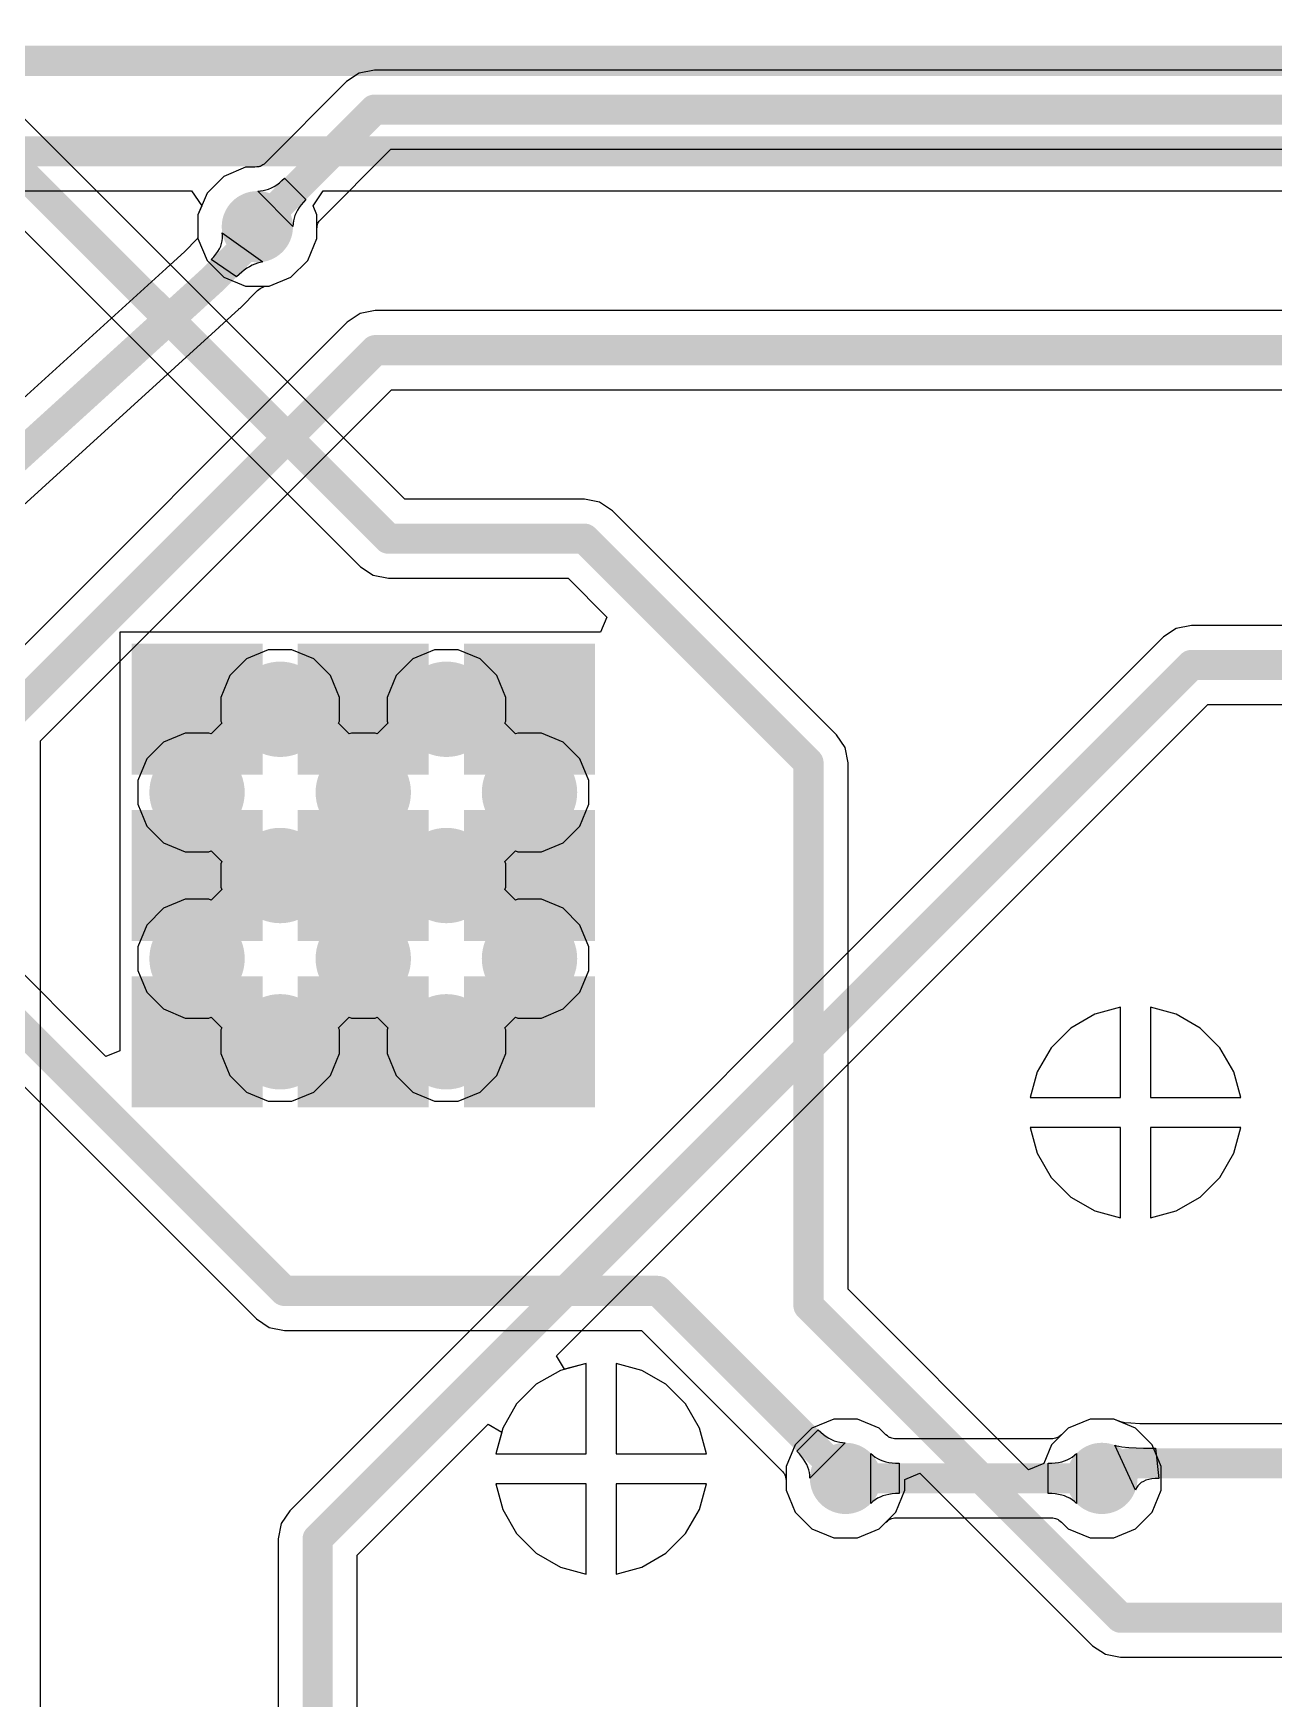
# Model space of a CAD drawing. Header units: inches. Extents: x 1.37 to 4.6, y 1.74 to 5.29.
# Drawn here: x 3.001 to 3.412, y 4.412 to 4.964 of the extents above; entities that cross this region are included whole.
import ezdxf

# ---------------------------------------------------------------- set-up
doc = ezdxf.new("R2010")
doc.units = ezdxf.units.IN
doc.header["$MEASUREMENT"] = 0
for name, color, linetype in [('BottomLayer', 5, 'Continuous'), ('BottomSolder', 6, 'Continuous'), ('TopLayer', 1, 'Continuous'), ('TopPaste', 8, 'Continuous'), ('TopSolder', 216, 'Continuous'), ('ViaHoleLayer', 16, 'Continuous')]:
    doc.layers.add(name, color=color, linetype=linetype)

# ---------------------------------------------------------------- blocks, each defined once
blk = doc.blocks.new('ESP32_WROOM_26')
at = {"layer": 'BottomLayer'}
h = blk.add_hatch(color=5, dxfattribs=at)
edge = h.paths.add_edge_path()
edge.add_arc((0.26772, 0.46024), 0.01181, 0, 360)
h = blk.add_hatch(color=5, dxfattribs=at)
edge = h.paths.add_edge_path()
edge.add_arc((0.32283, 0.46024), 0.01181, 0, 360)
h = blk.add_hatch(color=5, dxfattribs=at)
edge = h.paths.add_edge_path()
edge.add_arc((0.24016, 0.43268), 0.01181, 0, 360)
h = blk.add_hatch(color=5, dxfattribs=at)
edge = h.paths.add_edge_path()
edge.add_arc((0.29528, 0.43268), 0.01181, 0, 360)
h = blk.add_hatch(color=5, dxfattribs=at)
edge = h.paths.add_edge_path()
edge.add_arc((0.35039, 0.43268), 0.01181, 0, 360)
h = blk.add_hatch(color=5, dxfattribs=at)
edge = h.paths.add_edge_path()
edge.add_arc((0.26772, 0.40512), 0.01181, 0, 360)
h = blk.add_hatch(color=5, dxfattribs=at)
edge = h.paths.add_edge_path()
edge.add_arc((0.32283, 0.40512), 0.01181, 0, 360)
h = blk.add_hatch(color=5, dxfattribs=at)
edge = h.paths.add_edge_path()
edge.add_arc((0.24016, 0.37756), 0.01181, 0, 360)
h = blk.add_hatch(color=5, dxfattribs=at)
edge = h.paths.add_edge_path()
edge.add_arc((0.29528, 0.37756), 0.01181, 0, 360)
h = blk.add_hatch(color=5, dxfattribs=at)
edge = h.paths.add_edge_path()
edge.add_arc((0.35039, 0.37756), 0.01181, 0, 360)
h = blk.add_hatch(color=5, dxfattribs=at)
edge = h.paths.add_edge_path()
edge.add_arc((0.26772, 0.35), 0.01181, 0, 360)
h = blk.add_hatch(color=5, dxfattribs=at)
edge = h.paths.add_edge_path()
edge.add_arc((0.32283, 0.35), 0.01181, 0, 360)
at = {"layer": 'BottomSolder'}
h = blk.add_hatch(color=6, dxfattribs=at)
edge = h.paths.add_edge_path()
edge.add_arc((0.26772, 0.46024), 0.01581, 0, 360)
h = blk.add_hatch(color=6, dxfattribs=at)
edge = h.paths.add_edge_path()
edge.add_arc((0.32283, 0.46024), 0.01581, 0, 360)
h = blk.add_hatch(color=6, dxfattribs=at)
edge = h.paths.add_edge_path()
edge.add_arc((0.24016, 0.43268), 0.01581, 0, 360)
h = blk.add_hatch(color=6, dxfattribs=at)
edge = h.paths.add_edge_path()
edge.add_arc((0.29528, 0.43268), 0.01581, 0, 360)
h = blk.add_hatch(color=6, dxfattribs=at)
edge = h.paths.add_edge_path()
edge.add_arc((0.35039, 0.43268), 0.01581, 0, 360)
h = blk.add_hatch(color=6, dxfattribs=at)
edge = h.paths.add_edge_path()
edge.add_arc((0.26772, 0.40512), 0.01581, 0, 360)
h = blk.add_hatch(color=6, dxfattribs=at)
edge = h.paths.add_edge_path()
edge.add_arc((0.32283, 0.40512), 0.01581, 0, 360)
h = blk.add_hatch(color=6, dxfattribs=at)
edge = h.paths.add_edge_path()
edge.add_arc((0.24016, 0.37756), 0.01581, 0, 360)
h = blk.add_hatch(color=6, dxfattribs=at)
edge = h.paths.add_edge_path()
edge.add_arc((0.29528, 0.37756), 0.01581, 0, 360)
h = blk.add_hatch(color=6, dxfattribs=at)
edge = h.paths.add_edge_path()
edge.add_arc((0.35039, 0.37756), 0.01581, 0, 360)
h = blk.add_hatch(color=6, dxfattribs=at)
edge = h.paths.add_edge_path()
edge.add_arc((0.26772, 0.35), 0.01581, 0, 360)
h = blk.add_hatch(color=6, dxfattribs=at)
edge = h.paths.add_edge_path()
edge.add_arc((0.32283, 0.35), 0.01581, 0, 360)
at = {"layer": 'TopLayer'}
for points in [[(0.22244, 0.47795), (0.25787, 0.47795), (0.25787, 0.44252), (0.22244, 0.44252)], [(0.27756, 0.47795), (0.31299, 0.47795), (0.31299, 0.44252), (0.27756, 0.44252)], [(0.33268, 0.47795), (0.36811, 0.47795), (0.36811, 0.44252), (0.33268, 0.44252)], [(0.22244, 0.42283), (0.25787, 0.42283), (0.25787, 0.3874), (0.22244, 0.3874)], [(0.27756, 0.42283), (0.31299, 0.42283), (0.31299, 0.3874), (0.27756, 0.3874)], [(0.33268, 0.42283), (0.36811, 0.42283), (0.36811, 0.3874), (0.33268, 0.3874)], [(0.22244, 0.36772), (0.25787, 0.36772), (0.25787, 0.33228), (0.22244, 0.33228)], [(0.27756, 0.36772), (0.31299, 0.36772), (0.31299, 0.33228), (0.27756, 0.33228)], [(0.33268, 0.36772), (0.36811, 0.36772), (0.36811, 0.33228), (0.33268, 0.33228)]]:
    blk.add_hatch(color=1, dxfattribs=at).paths.add_polyline_path(points)
h = blk.add_hatch(color=1, dxfattribs=at)
edge = h.paths.add_edge_path()
edge.add_arc((0.26772, 0.46024), 0.01181, 0, 360)
h = blk.add_hatch(color=1, dxfattribs=at)
edge = h.paths.add_edge_path()
edge.add_arc((0.32283, 0.46024), 0.01181, 0, 360)
h = blk.add_hatch(color=1, dxfattribs=at)
edge = h.paths.add_edge_path()
edge.add_arc((0.24016, 0.43268), 0.01181, 0, 360)
h = blk.add_hatch(color=1, dxfattribs=at)
edge = h.paths.add_edge_path()
edge.add_arc((0.29528, 0.43268), 0.01181, 0, 360)
h = blk.add_hatch(color=1, dxfattribs=at)
edge = h.paths.add_edge_path()
edge.add_arc((0.35039, 0.43268), 0.01181, 0, 360)
h = blk.add_hatch(color=1, dxfattribs=at)
edge = h.paths.add_edge_path()
edge.add_arc((0.26772, 0.40512), 0.01181, 0, 360)
h = blk.add_hatch(color=1, dxfattribs=at)
edge = h.paths.add_edge_path()
edge.add_arc((0.32283, 0.40512), 0.01181, 0, 360)
h = blk.add_hatch(color=1, dxfattribs=at)
edge = h.paths.add_edge_path()
edge.add_arc((0.24016, 0.37756), 0.01181, 0, 360)
h = blk.add_hatch(color=1, dxfattribs=at)
edge = h.paths.add_edge_path()
edge.add_arc((0.29528, 0.37756), 0.01181, 0, 360)
h = blk.add_hatch(color=1, dxfattribs=at)
edge = h.paths.add_edge_path()
edge.add_arc((0.35039, 0.37756), 0.01181, 0, 360)
h = blk.add_hatch(color=1, dxfattribs=at)
edge = h.paths.add_edge_path()
edge.add_arc((0.26772, 0.35), 0.01181, 0, 360)
h = blk.add_hatch(color=1, dxfattribs=at)
edge = h.paths.add_edge_path()
edge.add_arc((0.32283, 0.35), 0.01181, 0, 360)
at = {"layer": 'TopPaste'}
for points in [[(0.22244, 0.47795), (0.25787, 0.47795), (0.25787, 0.44252), (0.22244, 0.44252)], [(0.27756, 0.47795), (0.31299, 0.47795), (0.31299, 0.44252), (0.27756, 0.44252)], [(0.33268, 0.47795), (0.36811, 0.47795), (0.36811, 0.44252), (0.33268, 0.44252)], [(0.22244, 0.42283), (0.25787, 0.42283), (0.25787, 0.3874), (0.22244, 0.3874)], [(0.27756, 0.42283), (0.31299, 0.42283), (0.31299, 0.3874), (0.27756, 0.3874)], [(0.33268, 0.42283), (0.36811, 0.42283), (0.36811, 0.3874), (0.33268, 0.3874)], [(0.22244, 0.36772), (0.25787, 0.36772), (0.25787, 0.33228), (0.22244, 0.33228)], [(0.27756, 0.36772), (0.31299, 0.36772), (0.31299, 0.33228), (0.27756, 0.33228)], [(0.33268, 0.36772), (0.36811, 0.36772), (0.36811, 0.33228), (0.33268, 0.33228)]]:
    blk.add_hatch(color=8, dxfattribs=at).paths.add_polyline_path(points)
at = {"layer": 'TopSolder'}
for points in [[(0.21844, 0.48195), (0.26187, 0.48195), (0.26187, 0.43852), (0.21844, 0.43852)], [(0.27356, 0.48195), (0.31699, 0.48195), (0.31699, 0.43852), (0.27356, 0.43852)], [(0.32868, 0.48195), (0.37211, 0.48195), (0.37211, 0.43852), (0.32868, 0.43852)], [(0.21844, 0.42683), (0.26187, 0.42683), (0.26187, 0.3834), (0.21844, 0.3834)], [(0.27356, 0.42683), (0.31699, 0.42683), (0.31699, 0.3834), (0.27356, 0.3834)], [(0.32868, 0.42683), (0.37211, 0.42683), (0.37211, 0.3834), (0.32868, 0.3834)], [(0.21844, 0.37172), (0.26187, 0.37172), (0.26187, 0.32828), (0.21844, 0.32828)], [(0.27356, 0.37172), (0.31699, 0.37172), (0.31699, 0.32828), (0.27356, 0.32828)], [(0.32868, 0.37172), (0.37211, 0.37172), (0.37211, 0.32828), (0.32868, 0.32828)]]:
    blk.add_hatch(color=216, dxfattribs=at).paths.add_polyline_path(points)
h = blk.add_hatch(color=216, dxfattribs=at)
edge = h.paths.add_edge_path()
edge.add_arc((0.26772, 0.46024), 0.01581, 0, 360)
h = blk.add_hatch(color=216, dxfattribs=at)
edge = h.paths.add_edge_path()
edge.add_arc((0.32283, 0.46024), 0.01581, 0, 360)
h = blk.add_hatch(color=216, dxfattribs=at)
edge = h.paths.add_edge_path()
edge.add_arc((0.24016, 0.43268), 0.01581, 0, 360)
h = blk.add_hatch(color=216, dxfattribs=at)
edge = h.paths.add_edge_path()
edge.add_arc((0.29528, 0.43268), 0.01581, 0, 360)
h = blk.add_hatch(color=216, dxfattribs=at)
edge = h.paths.add_edge_path()
edge.add_arc((0.35039, 0.43268), 0.01581, 0, 360)
h = blk.add_hatch(color=216, dxfattribs=at)
edge = h.paths.add_edge_path()
edge.add_arc((0.26772, 0.40512), 0.01581, 0, 360)
h = blk.add_hatch(color=216, dxfattribs=at)
edge = h.paths.add_edge_path()
edge.add_arc((0.32283, 0.40512), 0.01581, 0, 360)
h = blk.add_hatch(color=216, dxfattribs=at)
edge = h.paths.add_edge_path()
edge.add_arc((0.24016, 0.37756), 0.01581, 0, 360)
h = blk.add_hatch(color=216, dxfattribs=at)
edge = h.paths.add_edge_path()
edge.add_arc((0.29528, 0.37756), 0.01581, 0, 360)
h = blk.add_hatch(color=216, dxfattribs=at)
edge = h.paths.add_edge_path()
edge.add_arc((0.35039, 0.37756), 0.01581, 0, 360)
h = blk.add_hatch(color=216, dxfattribs=at)
edge = h.paths.add_edge_path()
edge.add_arc((0.26772, 0.35), 0.01581, 0, 360)
h = blk.add_hatch(color=216, dxfattribs=at)
edge = h.paths.add_edge_path()
edge.add_arc((0.32283, 0.35), 0.01581, 0, 360)
at = {"layer": 'ViaHoleLayer'}
h = blk.add_hatch(color=16, dxfattribs=at)
edge = h.paths.add_edge_path()
edge.add_arc((0.26772, 0.46024), 0.00591, 0, 360)
h = blk.add_hatch(color=16, dxfattribs=at)
edge = h.paths.add_edge_path()
edge.add_arc((0.32283, 0.46024), 0.00591, 0, 360)
h = blk.add_hatch(color=16, dxfattribs=at)
edge = h.paths.add_edge_path()
edge.add_arc((0.24016, 0.43268), 0.00591, 0, 360)
h = blk.add_hatch(color=16, dxfattribs=at)
edge = h.paths.add_edge_path()
edge.add_arc((0.29528, 0.43268), 0.00591, 0, 360)
h = blk.add_hatch(color=16, dxfattribs=at)
edge = h.paths.add_edge_path()
edge.add_arc((0.35039, 0.43268), 0.00591, 0, 360)
h = blk.add_hatch(color=16, dxfattribs=at)
edge = h.paths.add_edge_path()
edge.add_arc((0.26772, 0.40512), 0.00591, 0, 360)
h = blk.add_hatch(color=16, dxfattribs=at)
edge = h.paths.add_edge_path()
edge.add_arc((0.32283, 0.40512), 0.00591, 0, 360)
h = blk.add_hatch(color=16, dxfattribs=at)
edge = h.paths.add_edge_path()
edge.add_arc((0.24016, 0.37756), 0.00591, 0, 360)
h = blk.add_hatch(color=16, dxfattribs=at)
edge = h.paths.add_edge_path()
edge.add_arc((0.29528, 0.37756), 0.00591, 0, 360)
h = blk.add_hatch(color=16, dxfattribs=at)
edge = h.paths.add_edge_path()
edge.add_arc((0.35039, 0.37756), 0.00591, 0, 360)
h = blk.add_hatch(color=16, dxfattribs=at)
edge = h.paths.add_edge_path()
edge.add_arc((0.26772, 0.35), 0.00591, 0, 360)
h = blk.add_hatch(color=16, dxfattribs=at)
edge = h.paths.add_edge_path()
edge.add_arc((0.32283, 0.35), 0.00591, 0, 360)

msp = doc.modelspace()

# ---------------------------------------------------------------- hatches: boundary and pattern name
at = {"layer": 'BottomLayer'}
h = msp.add_hatch(color=5, dxfattribs=at)
edge = h.paths.add_edge_path()
edge.add_arc((3.075, 4.9), 0.01181, 0, 360)
h = msp.add_hatch(color=5, dxfattribs=at)
edge = h.paths.add_edge_path()
edge.add_arc((3.27, 4.485), 0.01181, 0, 360)
h = msp.add_hatch(color=5, dxfattribs=at)
edge = h.paths.add_edge_path()
edge.add_arc((3.355, 4.485), 0.01181, 0, 360)
at = {"layer": 'TopLayer'}
h = msp.add_hatch(color=1, dxfattribs=at)
edge = h.paths.add_edge_path()
edge.add_arc((3.075, 4.9), 0.01181, 0, 360)
h = msp.add_hatch(color=1, dxfattribs=at)
edge = h.paths.add_edge_path()
edge.add_arc((3.27, 4.485), 0.01181, 0, 360)
h = msp.add_hatch(color=1, dxfattribs=at)
edge = h.paths.add_edge_path()
edge.add_arc((3.355, 4.485), 0.01181, 0, 360)
at = {"layer": 'ViaHoleLayer'}
h = msp.add_hatch(color=16, dxfattribs=at)
edge = h.paths.add_edge_path()
edge.add_arc((3.075, 4.9), 0.00591, 0, 360)
h = msp.add_hatch(color=16, dxfattribs=at)
edge = h.paths.add_edge_path()
edge.add_arc((3.27, 4.485), 0.00591, 0, 360)
h = msp.add_hatch(color=16, dxfattribs=at)
edge = h.paths.add_edge_path()
edge.add_arc((3.355, 4.485), 0.00591, 0, 360)

# ---------------------------------------------------------------- linework, layer by layer
at = {"layer": 'BottomLayer'}
for p, q in [((2.94544, 4.91187), (3.0532, 4.91187)), ((3.0532, 4.91187), (3.05654, 4.90687)), ((3.09346, 4.90687), (3.0968, 4.91187)), ((3.0968, 4.91187), (3.56154, 4.91187)), ((3.05654, 4.90687), (3.05531, 4.90392)), ((3.05531, 4.90392), (3.05531, 4.89641)), ((3.09469, 4.90392), (3.09346, 4.90687)), ((3.09469, 4.89608), (3.09469, 4.90392)), ((3.06346, 4.8971), (3.06336, 4.898)), ((3.06336, 4.898), (3.07677, 4.88832)), ((3.05495, 4.89584), (3.05093, 4.89182)), ((3.05515, 4.89612), (3.05495, 4.89584)), ((3.05531, 4.8964), (3.05515, 4.89612)), ((3.05531, 4.89641), (3.05531, 4.8964)), ((3.06191, 4.89178), (3.06242, 4.89266)), ((3.06242, 4.89266), (3.06284, 4.89355)), ((3.06284, 4.89355), (3.06315, 4.89443)), ((3.06315, 4.89443), (3.06336, 4.89532)), ((3.06336, 4.89532), (3.06346, 4.89621)), ((3.06346, 4.89621), (3.06346, 4.8971)), ((3.09169, 4.88885), (3.09469, 4.89608)), ((3.05093, 4.89182), (3.04473, 4.88617)), ((3.05973, 4.88913), (3.06056, 4.89001)), ((3.06807, 4.88333), (3.05973, 4.88913)), ((3.06056, 4.89001), (3.06128, 4.8909)), ((3.06128, 4.8909), (3.06191, 4.89178)), ((3.07241, 4.88674), (3.07154, 4.88621)), ((3.07328, 4.88721), (3.07241, 4.88674)), ((3.07415, 4.8876), (3.07328, 4.88721)), ((3.07502, 4.88791), (3.07415, 4.8876)), ((3.0759, 4.88815), (3.07502, 4.88791)), ((3.07677, 4.88832), (3.0759, 4.88815)), ((3.08615, 4.88331), (3.09169, 4.88885)), ((3.04473, 4.88617), (2.91831, 4.77121)), ((3.06981, 4.88492), (3.06807, 4.88333)), ((3.07067, 4.8856), (3.06981, 4.88492)), ((3.07154, 4.88621), (3.07067, 4.8856)), ((3.07892, 4.88032), (3.08615, 4.88331)), ((3.06927, 4.87304), (3.0751, 4.87887)), ((3.0751, 4.87887), (3.07546, 4.87915)), ((3.07546, 4.87915), (3.07596, 4.8795)), ((3.07596, 4.8795), (3.0764, 4.87977)), ((3.0764, 4.87977), (3.07681, 4.87999)), ((3.07681, 4.87999), (3.07716, 4.88015)), ((3.07716, 4.88015), (3.07747, 4.88026)), ((3.07747, 4.88026), (3.07768, 4.88032)), ((3.07768, 4.88032), (3.07892, 4.88032)), ((3.0624, 4.86676), (3.06884, 4.87262)), ((3.06884, 4.87262), (3.06902, 4.87287)), ((3.06902, 4.87287), (3.06927, 4.87304)), ((3.10905, 4.8712), (3.10479, 4.86836)), ((3.11407, 4.8722), (3.10905, 4.8712)), ((3.65028, 4.8722), (3.11407, 4.8722)), ((2.92913, 4.74556), (3.06239, 4.86674)), ((3.10479, 4.86836), (2.98072, 4.74428)), ((3.06239, 4.86675), (3.0624, 4.86676)), ((3.06239, 4.86674), (3.06239, 4.86675)), ((3.00313, 4.72956), (3.11951, 4.84595)), ((3.11951, 4.84595), (3.61812, 4.84595)), ((3.37966, 4.76681), (3.3754, 4.76397)), ((3.38469, 4.76781), (3.37966, 4.76681)), ((3.68082, 4.76781), (3.38469, 4.76781)), ((3.07864, 4.75969), (3.07141, 4.75669)), ((3.08647, 4.75969), (3.07864, 4.75969)), ((3.3754, 4.76397), (3.08572, 4.47428)), ((3.09371, 4.75669), (3.08647, 4.75969)), ((3.13376, 4.75969), (3.12653, 4.75669)), ((3.14159, 4.75969), (3.13376, 4.75969)), ((3.14883, 4.75669), (3.14159, 4.75969)), ((3.07141, 4.75669), (3.06587, 4.75115)), ((3.09925, 4.75115), (3.09371, 4.75669)), ((3.12653, 4.75669), (3.12099, 4.75115)), ((3.15437, 4.75115), (3.14883, 4.75669)), ((3.06587, 4.75115), (3.06287, 4.74392)), ((3.10224, 4.74392), (3.09925, 4.75115)), ((3.12099, 4.75115), (3.11799, 4.74392)), ((3.15736, 4.74392), (3.15437, 4.75115)), ((3.06287, 4.74392), (3.06287, 4.73608)), ((3.10224, 4.73608), (3.10224, 4.74392)), ((3.11799, 4.74392), (3.11799, 4.73608)), ((3.15736, 4.73608), (3.15736, 4.74392)), ((3.1742, 4.52564), (3.39012, 4.74156)), ((3.39012, 4.74156), (3.95313, 4.74156)), ((3.05108, 4.73213), (3.04385, 4.72913)), ((3.05892, 4.73213), (3.05108, 4.73213)), ((3.05964, 4.73183), (3.05892, 4.73213)), ((3.06317, 4.73536), (3.05964, 4.73183)), ((3.06287, 4.73608), (3.06317, 4.73536)), ((3.10195, 4.73536), (3.10224, 4.73608)), ((3.10548, 4.73183), (3.10195, 4.73536)), ((3.1062, 4.73213), (3.10548, 4.73183)), ((3.11403, 4.73213), (3.1062, 4.73213)), ((3.11476, 4.73183), (3.11403, 4.73213)), ((3.11829, 4.73536), (3.11476, 4.73183)), ((3.11799, 4.73608), (3.11829, 4.73536)), ((3.15706, 4.73536), (3.15736, 4.73608)), ((3.1606, 4.73183), (3.15706, 4.73536)), ((3.16132, 4.73213), (3.1606, 4.73183)), ((3.16915, 4.73213), (3.16132, 4.73213)), ((3.17639, 4.72913), (3.16915, 4.73213)), ((3.00313, 4.27751), (3.00313, 4.72956)), ((3.04385, 4.72913), (3.03831, 4.72359)), ((3.18192, 4.72359), (3.17639, 4.72913)), ((3.03831, 4.72359), (3.03532, 4.71636)), ((3.18492, 4.71636), (3.18192, 4.72359)), ((3.03532, 4.71636), (3.03532, 4.70853)), ((3.18492, 4.70853), (3.18492, 4.71636)), ((3.03532, 4.70853), (3.03831, 4.70129)), ((3.18192, 4.70129), (3.18492, 4.70853)), ((3.03831, 4.70129), (3.04385, 4.69575)), ((3.17639, 4.69575), (3.18192, 4.70129)), ((3.04385, 4.69575), (3.05108, 4.69276)), ((3.16915, 4.69276), (3.17639, 4.69575)), ((3.05108, 4.69276), (3.05892, 4.69276)), ((3.05892, 4.69276), (3.05964, 4.69305)), ((3.05964, 4.69305), (3.06317, 4.68952)), ((3.06317, 4.68952), (3.06287, 4.6888)), ((3.06287, 4.6888), (3.06287, 4.68097)), ((3.15706, 4.68952), (3.1606, 4.69305)), ((3.15736, 4.6888), (3.15706, 4.68952)), ((3.15736, 4.68097), (3.15736, 4.6888)), ((3.1606, 4.69305), (3.16132, 4.69276)), ((3.16132, 4.69276), (3.16915, 4.69276)), ((3.05108, 4.67701), (3.04385, 4.67401)), ((3.05892, 4.67701), (3.05108, 4.67701)), ((3.05964, 4.67671), (3.05892, 4.67701)), ((3.06317, 4.68024), (3.05964, 4.67671)), ((3.06287, 4.68097), (3.06317, 4.68024)), ((3.15706, 4.68024), (3.15736, 4.68097)), ((3.1606, 4.67671), (3.15706, 4.68024)), ((3.16132, 4.67701), (3.1606, 4.67671)), ((3.16915, 4.67701), (3.16132, 4.67701)), ((3.17639, 4.67401), (3.16915, 4.67701)), ((3.04385, 4.67401), (3.03831, 4.66847)), ((3.18192, 4.66847), (3.17639, 4.67401)), ((3.03831, 4.66847), (3.03532, 4.66124)), ((3.18492, 4.66124), (3.18192, 4.66847)), ((3.03532, 4.66124), (3.03532, 4.65341)), ((3.18492, 4.65341), (3.18492, 4.66124)), ((3.03532, 4.65341), (3.03831, 4.64617)), ((3.18192, 4.64617), (3.18492, 4.65341)), ((3.03831, 4.64617), (3.04385, 4.64063)), ((3.17639, 4.64063), (3.18192, 4.64617)), ((3.04385, 4.64063), (3.05108, 4.63764)), ((3.16915, 4.63764), (3.17639, 4.64063)), ((3.35263, 4.63891), (3.34465, 4.6343)), ((3.36114, 4.64119), (3.35263, 4.63891)), ((3.36114, 4.6113), (3.36114, 4.64119)), ((3.37965, 4.63891), (3.37114, 4.64119)), ((3.37114, 4.64119), (3.37114, 4.6113)), ((3.38763, 4.6343), (3.37965, 4.63891)), ((3.05108, 4.63764), (3.05892, 4.63764)), ((3.05892, 4.63764), (3.05964, 4.63794)), ((3.05964, 4.63794), (3.06317, 4.6344)), ((3.06317, 4.6344), (3.06287, 4.63368)), ((3.06287, 4.63368), (3.06287, 4.62585)), ((3.10195, 4.6344), (3.10548, 4.63794)), ((3.10224, 4.63368), (3.10195, 4.6344)), ((3.10224, 4.62585), (3.10224, 4.63368)), ((3.10548, 4.63794), (3.1062, 4.63764)), ((3.1062, 4.63764), (3.11403, 4.63764)), ((3.11403, 4.63764), (3.11476, 4.63794)), ((3.11476, 4.63794), (3.11829, 4.6344)), ((3.11829, 4.6344), (3.11799, 4.63368)), ((3.11799, 4.63368), (3.11799, 4.62585)), ((3.15706, 4.6344), (3.1606, 4.63794)), ((3.15736, 4.63368), (3.15706, 4.6344)), ((3.15736, 4.62585), (3.15736, 4.63368)), ((3.1606, 4.63794), (3.16132, 4.63764)), ((3.16132, 4.63764), (3.16915, 4.63764)), ((3.34465, 4.6343), (3.33813, 4.62779)), ((3.39415, 4.62779), (3.38763, 4.6343)), ((3.33813, 4.62779), (3.33353, 4.61981)), ((3.39876, 4.61981), (3.39415, 4.62779)), ((3.06287, 4.62585), (3.06587, 4.61861)), ((3.09925, 4.61861), (3.10224, 4.62585)), ((3.11799, 4.62585), (3.12099, 4.61861)), ((3.15437, 4.61861), (3.15736, 4.62585)), ((3.06587, 4.61861), (3.07141, 4.61308)), ((3.09371, 4.61308), (3.09925, 4.61861)), ((3.12099, 4.61861), (3.12653, 4.61308)), ((3.14883, 4.61308), (3.15437, 4.61861)), ((3.33353, 4.61981), (3.33125, 4.6113)), ((3.40104, 4.6113), (3.39876, 4.61981)), ((3.07141, 4.61308), (3.07864, 4.61008)), ((3.08647, 4.61008), (3.09371, 4.61308)), ((3.12653, 4.61308), (3.13376, 4.61008)), ((3.14159, 4.61008), (3.14883, 4.61308)), ((3.33125, 4.6113), (3.36114, 4.6113)), ((3.37114, 4.6113), (3.40104, 4.6113)), ((3.07864, 4.61008), (3.08647, 4.61008)), ((3.13376, 4.61008), (3.14159, 4.61008)), ((3.36114, 4.6013), (3.33125, 4.6013)), ((3.33125, 4.6013), (3.33353, 4.59279)), ((3.36114, 4.5714), (3.36114, 4.6013)), ((3.40104, 4.6013), (3.37114, 4.6013)), ((3.37114, 4.6013), (3.37114, 4.5714)), ((3.39876, 4.59279), (3.40104, 4.6013)), ((3.33353, 4.59279), (3.33813, 4.58481)), ((3.39415, 4.58481), (3.39876, 4.59279)), ((3.33813, 4.58481), (3.34465, 4.57829)), ((3.38763, 4.57829), (3.39415, 4.58481)), ((3.34465, 4.57829), (3.35263, 4.57368)), ((3.37965, 4.57368), (3.38763, 4.57829)), ((3.35263, 4.57368), (3.36114, 4.5714)), ((3.37114, 4.5714), (3.37965, 4.57368)), ((3.17679, 4.52116), (3.1742, 4.52564)), ((3.18398, 4.52308), (3.17679, 4.52116)), ((3.18398, 4.49319), (3.18398, 4.52308)), ((3.20248, 4.5208), (3.19398, 4.52308)), ((3.19398, 4.52308), (3.19398, 4.49319)), ((3.21047, 4.51619), (3.20248, 4.5208)), ((3.21698, 4.50968), (3.21047, 4.51619)), ((3.22159, 4.5017), (3.21698, 4.50968)), ((3.10813, 4.45956), (3.15152, 4.50296)), ((3.15152, 4.50296), (3.15601, 4.50037)), ((3.15601, 4.50037), (3.15408, 4.49319)), ((3.22387, 4.49319), (3.22159, 4.5017)), ((3.25885, 4.50169), (3.25331, 4.49615)), ((3.26608, 4.50469), (3.25885, 4.50169)), ((3.27392, 4.50469), (3.26608, 4.50469)), ((3.28115, 4.50169), (3.27392, 4.50469)), ((3.28335, 4.49949), (3.28115, 4.50169)), ((3.34385, 4.50169), (3.34165, 4.49949)), ((3.35108, 4.50469), (3.34385, 4.50169)), ((3.35892, 4.50469), (3.35108, 4.50469)), ((3.36615, 4.50169), (3.35892, 4.50469)), ((3.37169, 4.49615), (3.36615, 4.50169)), ((3.25331, 4.49615), (3.25032, 4.48892)), ((3.28389, 4.49916), (3.28335, 4.49949)), ((3.28428, 4.4988), (3.28389, 4.49916)), ((3.2844, 4.49871), (3.28428, 4.4988)), ((3.28455, 4.49861), (3.2844, 4.49871)), ((3.28476, 4.49851), (3.28455, 4.49861)), ((3.28503, 4.4984), (3.28476, 4.49851)), ((3.28539, 4.49829), (3.28503, 4.4984)), ((3.28584, 4.49819), (3.28539, 4.49829)), ((3.28627, 4.49813), (3.28584, 4.49819)), ((3.33873, 4.49813), (3.28627, 4.49813)), ((3.33916, 4.49819), (3.33873, 4.49813)), ((3.33961, 4.49829), (3.33916, 4.49819)), ((3.33997, 4.4984), (3.33961, 4.49829)), ((3.34024, 4.49851), (3.33997, 4.4984)), ((3.34045, 4.49861), (3.34024, 4.49851)), ((3.3406, 4.49871), (3.34045, 4.49861)), ((3.34072, 4.4988), (3.3406, 4.49871)), ((3.34111, 4.49916), (3.34072, 4.4988)), ((3.34165, 4.49949), (3.34111, 4.49916)), ((3.37468, 4.48892), (3.37169, 4.49615)), ((3.15408, 4.49319), (3.18398, 4.49319)), ((3.19398, 4.49319), (3.22387, 4.49319)), ((3.27843, 4.47673), (3.27843, 4.49327)), ((3.27843, 4.49327), (3.2791, 4.49265)), ((3.2791, 4.49265), (3.27983, 4.49209)), ((3.27983, 4.49209), (3.28062, 4.4916)), ((3.28062, 4.4916), (3.28147, 4.49118)), ((3.28147, 4.49118), (3.28237, 4.49082)), ((3.28237, 4.49082), (3.28334, 4.49052)), ((3.28334, 4.49052), (3.28436, 4.49029)), ((3.28436, 4.49029), (3.28545, 4.49013)), ((3.28545, 4.49013), (3.28659, 4.49003)), ((3.28659, 4.49003), (3.28779, 4.49)), ((3.28779, 4.49), (3.28779, 4.48)), ((3.33721, 4.49), (3.33841, 4.49003)), ((3.33721, 4.48), (3.33721, 4.49)), ((3.33841, 4.49003), (3.33955, 4.49013)), ((3.33955, 4.49013), (3.34064, 4.49029)), ((3.34064, 4.49029), (3.34166, 4.49052)), ((3.34166, 4.49052), (3.34263, 4.49082)), ((3.34263, 4.49082), (3.34353, 4.49118)), ((3.34353, 4.49118), (3.34438, 4.4916)), ((3.34438, 4.4916), (3.34517, 4.49209)), ((3.34517, 4.49209), (3.3459, 4.49265)), ((3.3459, 4.49265), (3.34657, 4.49327)), ((3.34657, 4.49327), (3.34657, 4.47673)), ((3.25032, 4.48892), (3.25032, 4.48108)), ((3.37468, 4.48108), (3.37468, 4.48892)), ((3.18398, 4.48319), (3.15408, 4.48319)), ((3.15408, 4.48319), (3.15636, 4.47468)), ((3.18398, 4.45329), (3.18398, 4.48319)), ((3.22387, 4.48319), (3.19398, 4.48319)), ((3.19398, 4.48319), (3.19398, 4.45329)), ((3.22159, 4.47468), (3.22387, 4.48319)), ((3.25032, 4.48108), (3.25331, 4.47385)), ((3.28062, 4.4784), (3.27983, 4.47791)), ((3.28147, 4.47882), (3.28062, 4.4784)), ((3.28237, 4.47918), (3.28147, 4.47882)), ((3.28334, 4.47948), (3.28237, 4.47918)), ((3.28436, 4.47971), (3.28334, 4.47948)), ((3.28545, 4.47987), (3.28436, 4.47971)), ((3.28659, 4.47997), (3.28545, 4.47987)), ((3.28779, 4.48), (3.28659, 4.47997)), ((3.33841, 4.47997), (3.33721, 4.48)), ((3.33955, 4.47987), (3.33841, 4.47997)), ((3.34064, 4.47971), (3.33955, 4.47987)), ((3.34166, 4.47948), (3.34064, 4.47971)), ((3.34263, 4.47918), (3.34166, 4.47948)), ((3.34353, 4.47882), (3.34263, 4.47918)), ((3.34438, 4.4784), (3.34353, 4.47882)), ((3.34517, 4.47791), (3.34438, 4.4784)), ((3.37169, 4.47385), (3.37468, 4.48108)), ((3.08572, 4.47428), (3.08287, 4.47002)), ((3.15636, 4.47468), (3.16097, 4.4667)), ((3.21698, 4.4667), (3.22159, 4.47468)), ((3.25331, 4.47385), (3.25885, 4.46831)), ((3.2791, 4.47735), (3.27843, 4.47673)), ((3.27983, 4.47791), (3.2791, 4.47735)), ((3.3459, 4.47735), (3.34517, 4.47791)), ((3.34657, 4.47673), (3.3459, 4.47735)), ((3.36615, 4.46831), (3.37169, 4.47385)), ((3.08287, 4.47002), (3.08187, 4.465)), ((3.25885, 4.46831), (3.26608, 4.46532)), ((3.27392, 4.46532), (3.28115, 4.46831)), ((3.28115, 4.46831), (3.28335, 4.47051)), ((3.28335, 4.47051), (3.28389, 4.47084)), ((3.28389, 4.47084), (3.28428, 4.4712)), ((3.28428, 4.4712), (3.2844, 4.47129)), ((3.2844, 4.47129), (3.28455, 4.47139)), ((3.28455, 4.47139), (3.28476, 4.47149)), ((3.28476, 4.47149), (3.28503, 4.4716)), ((3.28503, 4.4716), (3.28539, 4.47171)), ((3.28539, 4.47171), (3.28584, 4.47181)), ((3.28584, 4.47181), (3.28627, 4.47187)), ((3.28627, 4.47187), (3.33873, 4.47187)), ((3.33873, 4.47187), (3.33916, 4.47181)), ((3.33916, 4.47181), (3.33961, 4.47171)), ((3.33961, 4.47171), (3.33997, 4.4716)), ((3.33997, 4.4716), (3.34024, 4.47149)), ((3.34024, 4.47149), (3.34045, 4.47139)), ((3.34045, 4.47139), (3.3406, 4.47129)), ((3.3406, 4.47129), (3.34072, 4.4712)), ((3.34072, 4.4712), (3.34111, 4.47084)), ((3.34111, 4.47084), (3.34165, 4.47051)), ((3.34165, 4.47051), (3.34385, 4.46831)), ((3.34385, 4.46831), (3.35108, 4.46532)), ((3.35892, 4.46532), (3.36615, 4.46831)), ((3.08187, 4.465), (3.08187, 4.21645)), ((3.16097, 4.4667), (3.16748, 4.46018)), ((3.21047, 4.46018), (3.21698, 4.4667)), ((3.26608, 4.46532), (3.27392, 4.46532)), ((3.35108, 4.46532), (3.35892, 4.46532)), ((3.10813, 4.21645), (3.10813, 4.45956)), ((3.16748, 4.46018), (3.17547, 4.45557)), ((3.20248, 4.45557), (3.21047, 4.46018)), ((3.17547, 4.45557), (3.18398, 4.45329)), ((3.19398, 4.45329), (3.20248, 4.45557))]:
    msp.add_line(p, q, dxfattribs=at)
at = {"layer": 'BottomLayer', "const_width": 0.01}
for points in [[(2.935, 4.955), (3.685, 4.955)], [(2.94, 4.925), (3.56733, 4.925)], [(3.075, 4.89733), (3.075, 4.9)], [(3.05999, 4.88232), (3.075, 4.89733)], [(3.05356, 4.87646), (3.05999, 4.88232)], [(2.92007, 4.75507), (3.05356, 4.87646)], [(2.99, 4.735), (3.11407, 4.85907)], [(3.11407, 4.85907), (3.65028, 4.85907)], [(3.095, 4.465), (3.38469, 4.75469)], [(3.38469, 4.75469), (4.095, 4.75469)], [(3.27, 4.485), (3.355, 4.485)], [(3.095, 4.20019), (3.095, 4.465)]]:
    msp.add_lwpolyline(points, dxfattribs=at)
at = {"layer": 'BottomLayer', "const_width": 0.005}
for points in [[(3.0725, 4.9, 1), (3.0775, 4.9, 1)], [(3.0725, 4.89733, 1), (3.0775, 4.89733, 1)], [(3.0725, 4.89733, 1), (3.0775, 4.89733, 1)], [(3.05749, 4.88232, 1), (3.06249, 4.88232, 1)], [(3.05749, 4.88232, 1), (3.06249, 4.88232, 1)], [(3.05106, 4.87646, 1), (3.05606, 4.87646, 1)], [(3.05106, 4.87646, 1), (3.05606, 4.87646, 1)], [(3.11157, 4.85907, 1), (3.11657, 4.85907, 1)], [(3.11157, 4.85907, 1), (3.11657, 4.85907, 1)], [(3.38219, 4.75469, 1), (3.38719, 4.75469, 1)], [(3.38219, 4.75469, 1), (3.38719, 4.75469, 1)], [(3.2675, 4.485, 1), (3.2725, 4.485, 1)], [(3.3525, 4.485, 1), (3.3575, 4.485, 1)], [(3.0925, 4.465, 1), (3.0975, 4.465, 1)], [(3.0925, 4.465, 1), (3.0975, 4.465, 1)]]:
    msp.add_lwpolyline(points, format="xyb", close=True, dxfattribs=at)
at = {"layer": 'TopLayer'}
for p, q in [((3.12387, 4.80969), (2.90631, 5.02725)), ((2.88457, 5.01186), (3.10915, 4.78728)), ((3.10454, 4.9481), (3.07722, 4.92078)), ((3.1088, 4.95095), (3.10454, 4.9481)), ((3.11382, 4.95195), (3.1088, 4.95095)), ((3.4861, 4.95195), (3.11382, 4.95195)), ((3.09578, 4.90222), (3.11926, 4.92569)), ((3.11926, 4.92569), (3.4861, 4.92569)), ((3.07481, 4.91983), (3.07419, 4.91969)), ((3.07534, 4.91985), (3.07481, 4.91983)), ((3.07549, 4.91987), (3.07534, 4.91985)), ((3.07566, 4.91991), (3.07549, 4.91987)), ((3.07588, 4.91999), (3.07566, 4.91991)), ((3.07615, 4.9201), (3.07588, 4.91999)), ((3.07648, 4.92028), (3.07615, 4.9201)), ((3.07687, 4.92053), (3.07648, 4.92028)), ((3.07722, 4.92078), (3.07687, 4.92053)), ((3.06385, 4.91669), (3.05831, 4.91115)), ((3.07108, 4.91969), (3.06385, 4.91669)), ((3.07419, 4.91969), (3.07108, 4.91969)), ((3.08141, 4.9139), (3.08229, 4.91455)), ((3.08229, 4.91455), (3.08317, 4.91529)), ((3.08317, 4.91529), (3.08404, 4.91611)), ((3.08404, 4.91611), (3.09111, 4.90904)), ((3.05831, 4.91115), (3.05531, 4.90392)), ((3.07512, 4.91181), (3.07603, 4.91185)), ((3.08681, 4.90012), (3.07512, 4.91181)), ((3.07603, 4.91185), (3.07694, 4.91197)), ((3.07694, 4.91197), (3.07784, 4.91218)), ((3.07784, 4.91218), (3.07874, 4.91248)), ((3.07874, 4.91248), (3.07964, 4.91286)), ((3.07964, 4.91286), (3.08053, 4.91334)), ((3.08053, 4.91334), (3.08141, 4.9139)), ((3.09111, 4.90904), (3.09029, 4.90817)), ((3.05531, 4.90392), (3.05531, 4.89608)), ((3.08748, 4.90374), (3.08718, 4.90284)), ((3.08786, 4.90464), (3.08748, 4.90374)), ((3.08834, 4.90553), (3.08786, 4.90464)), ((3.0889, 4.90641), (3.08834, 4.90553)), ((3.08955, 4.90729), (3.0889, 4.90641)), ((3.09029, 4.90817), (3.08955, 4.90729)), ((3.08685, 4.90103), (3.08681, 4.90012)), ((3.08697, 4.90194), (3.08685, 4.90103)), ((3.08718, 4.90284), (3.08697, 4.90194)), ((3.09469, 4.89919), (3.09483, 4.89981)), ((3.09469, 4.89608), (3.09469, 4.89919)), ((3.09483, 4.89981), (3.09485, 4.90034)), ((3.09485, 4.90034), (3.09487, 4.90049)), ((3.09487, 4.90049), (3.09491, 4.90066)), ((3.09491, 4.90066), (3.09499, 4.90088)), ((3.09499, 4.90088), (3.0951, 4.90115)), ((3.0951, 4.90115), (3.09528, 4.90148)), ((3.09528, 4.90148), (3.09553, 4.90187)), ((3.09553, 4.90187), (3.09578, 4.90222)), ((3.05531, 4.89608), (3.05831, 4.88885)), ((3.09169, 4.88885), (3.09469, 4.89608)), ((3.05831, 4.88885), (3.06385, 4.88331)), ((3.08615, 4.88331), (3.09169, 4.88885)), ((3.06385, 4.88331), (3.07108, 4.88032)), ((3.07892, 4.88032), (3.08615, 4.88331)), ((3.07108, 4.88032), (3.07892, 4.88032)), ((3.18343, 4.80969), (3.12387, 4.80969)), ((3.18846, 4.80869), (3.18343, 4.80969)), ((3.19272, 4.80585), (3.18846, 4.80869)), ((3.267, 4.73157), (3.19272, 4.80585)), ((3.10915, 4.78728), (3.11341, 4.78444)), ((3.11341, 4.78444), (3.11843, 4.78344)), ((3.11843, 4.78344), (3.178, 4.78344)), ((3.178, 4.78344), (3.19086, 4.77058)), ((3.08059, 4.76559), (3.02941, 4.76559)), ((3.02941, 4.76559), (3.02941, 4.71441)), ((3.08453, 4.76559), (3.08059, 4.76559)), ((3.08059, 4.76559), (3.08059, 4.76559)), ((3.13571, 4.76559), (3.08453, 4.76559)), ((3.08453, 4.76559), (3.08453, 4.76559)), ((3.13965, 4.76559), (3.13571, 4.76559)), ((3.13571, 4.76559), (3.13571, 4.76559)), ((3.18878, 4.76559), (3.13965, 4.76559)), ((3.13965, 4.76559), (3.13965, 4.76559)), ((3.19086, 4.77058), (3.18878, 4.76559)), ((2.85724, 4.75532), (3.07468, 4.53788)), ((3.02479, 4.6249), (2.8915, 4.75819)), ((3.26984, 4.72731), (3.267, 4.73157)), ((3.27084, 4.72228), (3.26984, 4.72731)), ((3.27084, 4.54772), (3.27084, 4.72228)), ((3.02941, 4.71441), (3.02941, 4.71441)), ((3.02941, 4.71441), (3.02941, 4.71047)), ((3.02941, 4.71047), (3.02941, 4.71047)), ((3.02941, 4.71047), (3.02941, 4.65929)), ((3.02941, 4.65929), (3.02941, 4.65929)), ((3.02941, 4.65929), (3.02941, 4.65535)), ((3.02941, 4.65535), (3.02941, 4.65535)), ((3.02941, 4.65535), (3.02941, 4.62681)), ((3.35263, 4.63891), (3.34465, 4.6343)), ((3.36114, 4.64119), (3.35263, 4.63891)), ((3.36114, 4.6113), (3.36114, 4.64119)), ((3.37965, 4.63891), (3.37114, 4.64119)), ((3.37114, 4.64119), (3.37114, 4.6113)), ((3.38763, 4.6343), (3.37965, 4.63891)), ((3.34465, 4.6343), (3.33813, 4.62779)), ((3.39415, 4.62779), (3.38763, 4.6343)), ((3.33813, 4.62779), (3.33353, 4.61981)), ((3.39876, 4.61981), (3.39415, 4.62779)), ((3.02941, 4.62681), (3.02479, 4.6249)), ((3.33353, 4.61981), (3.33125, 4.6113)), ((3.40104, 4.6113), (3.39876, 4.61981)), ((3.33125, 4.6113), (3.36114, 4.6113)), ((3.37114, 4.6113), (3.40104, 4.6113)), ((3.36114, 4.6013), (3.33125, 4.6013)), ((3.33125, 4.6013), (3.33353, 4.59279)), ((3.36114, 4.5714), (3.36114, 4.6013)), ((3.40104, 4.6013), (3.37114, 4.6013)), ((3.37114, 4.6013), (3.37114, 4.5714)), ((3.39876, 4.59279), (3.40104, 4.6013)), ((3.33353, 4.59279), (3.33813, 4.58481)), ((3.39415, 4.58481), (3.39876, 4.59279)), ((3.33813, 4.58481), (3.34465, 4.57829)), ((3.38763, 4.57829), (3.39415, 4.58481)), ((3.34465, 4.57829), (3.35263, 4.57368)), ((3.37965, 4.57368), (3.38763, 4.57829)), ((3.35263, 4.57368), (3.36114, 4.5714)), ((3.37114, 4.5714), (3.37965, 4.57368)), ((3.3307, 4.48787), (3.27084, 4.54772)), ((3.07468, 4.53788), (3.07894, 4.53503)), ((3.07894, 4.53503), (3.08396, 4.53403)), ((3.08396, 4.53403), (3.2024, 4.53403)), ((3.2024, 4.53403), (3.24922, 4.48722)), ((3.18398, 4.52308), (3.17547, 4.5208)), ((3.18398, 4.49319), (3.18398, 4.52308)), ((3.20248, 4.5208), (3.19398, 4.52308)), ((3.19398, 4.52308), (3.19398, 4.49319)), ((3.17547, 4.5208), (3.16748, 4.51619)), ((3.21047, 4.51619), (3.20248, 4.5208)), ((3.16748, 4.51619), (3.16097, 4.50968)), ((3.21698, 4.50968), (3.21047, 4.51619)), ((3.16097, 4.50968), (3.15636, 4.5017)), ((3.22159, 4.5017), (3.21698, 4.50968)), ((3.15636, 4.5017), (3.15408, 4.49319)), ((3.22387, 4.49319), (3.22159, 4.5017)), ((3.25389, 4.49404), (3.26096, 4.50111)), ((3.26096, 4.50111), (3.26183, 4.50029)), ((3.26183, 4.50029), (3.26271, 4.49955)), ((3.34385, 4.50169), (3.33831, 4.49615)), ((3.35108, 4.50469), (3.34385, 4.50169)), ((3.35892, 4.50469), (3.35108, 4.50469)), ((3.36128, 4.50371), (3.35892, 4.50469)), ((3.36172, 4.50366), (3.36128, 4.50371)), ((3.36198, 4.50357), (3.36172, 4.50366)), ((3.36217, 4.50353), (3.36198, 4.50357)), ((3.36264, 4.50346), (3.36217, 4.50353)), ((3.36454, 4.50326), (3.36264, 4.50346)), ((3.36762, 4.50313), (3.36454, 4.50326)), ((3.4861, 4.50313), (3.36762, 4.50313)), ((3.26988, 4.49681), (3.25819, 4.48512)), ((3.26271, 4.49955), (3.26359, 4.4989)), ((3.26359, 4.4989), (3.26447, 4.49834)), ((3.26447, 4.49834), (3.26536, 4.49786)), ((3.26536, 4.49786), (3.26626, 4.49748)), ((3.26626, 4.49748), (3.26716, 4.49718)), ((3.26716, 4.49718), (3.26806, 4.49697)), ((3.26806, 4.49697), (3.26897, 4.49685)), ((3.26897, 4.49685), (3.26988, 4.49681)), ((3.33831, 4.49615), (3.33573, 4.48991)), ((3.36614, 4.48108), (3.35928, 4.49601)), ((3.35928, 4.49601), (3.35988, 4.49582)), ((3.35988, 4.49582), (3.36065, 4.49564)), ((3.36065, 4.49564), (3.36159, 4.49549)), ((3.36159, 4.49549), (3.36395, 4.49525)), ((3.36395, 4.49525), (3.36875, 4.49504)), ((3.36875, 4.49504), (3.37279, 4.495)), ((3.37279, 4.495), (3.3739, 4.485)), ((3.15408, 4.49319), (3.18398, 4.49319)), ((3.19398, 4.49319), (3.22387, 4.49319)), ((3.25471, 4.49317), (3.25389, 4.49404)), ((3.25545, 4.49229), (3.25471, 4.49317)), ((3.2561, 4.49141), (3.25545, 4.49229)), ((3.25666, 4.49053), (3.2561, 4.49141)), ((3.25714, 4.48964), (3.25666, 4.49053)), ((3.25752, 4.48874), (3.25714, 4.48964)), ((3.33573, 4.48991), (3.3307, 4.48787)), ((3.24922, 4.48722), (3.24947, 4.48687)), ((3.24947, 4.48687), (3.24972, 4.48648)), ((3.24972, 4.48648), (3.2499, 4.48615)), ((3.2499, 4.48615), (3.25001, 4.48588)), ((3.25001, 4.48588), (3.25009, 4.48566)), ((3.25009, 4.48566), (3.25013, 4.48549)), ((3.25013, 4.48549), (3.25015, 4.48534)), ((3.25015, 4.48534), (3.25017, 4.48481)), ((3.25017, 4.48481), (3.25032, 4.48419)), ((3.25032, 4.48419), (3.25032, 4.48108)), ((3.25782, 4.48784), (3.25752, 4.48874)), ((3.25803, 4.48694), (3.25782, 4.48784)), ((3.25815, 4.48603), (3.25803, 4.48694)), ((3.25819, 4.48512), (3.25815, 4.48603)), ((3.28968, 4.48468), (3.29468, 4.48675)), ((3.28968, 4.48108), (3.28968, 4.48468)), ((3.29468, 4.48675), (3.3519, 4.42954)), ((3.36804, 4.48359), (3.36742, 4.48308)), ((3.36877, 4.48402), (3.36804, 4.48359)), ((3.3696, 4.48437), (3.36877, 4.48402)), ((3.37052, 4.48465), (3.3696, 4.48437)), ((3.37155, 4.48484), (3.37052, 4.48465)), ((3.37267, 4.48496), (3.37155, 4.48484)), ((3.3739, 4.485), (3.37267, 4.48496)), ((3.18398, 4.48319), (3.15408, 4.48319)), ((3.15408, 4.48319), (3.15636, 4.47468)), ((3.18398, 4.45329), (3.18398, 4.48319)), ((3.22387, 4.48319), (3.19398, 4.48319)), ((3.19398, 4.48319), (3.19398, 4.45329)), ((3.22159, 4.47468), (3.22387, 4.48319)), ((3.25032, 4.48108), (3.25331, 4.47385)), ((3.28669, 4.47385), (3.28968, 4.48108)), ((3.36647, 4.48183), (3.36614, 4.48108)), ((3.36689, 4.48249), (3.36647, 4.48183)), ((3.36742, 4.48308), (3.36689, 4.48249)), ((3.15636, 4.47468), (3.16097, 4.4667)), ((3.21698, 4.4667), (3.22159, 4.47468)), ((3.25331, 4.47385), (3.25885, 4.46831)), ((3.28115, 4.46831), (3.28669, 4.47385)), ((3.25885, 4.46831), (3.26608, 4.46532)), ((3.27392, 4.46532), (3.28115, 4.46831)), ((3.16097, 4.4667), (3.16748, 4.46018)), ((3.21047, 4.46018), (3.21698, 4.4667)), ((3.26608, 4.46532), (3.27392, 4.46532)), ((3.16748, 4.46018), (3.17547, 4.45557)), ((3.20248, 4.45557), (3.21047, 4.46018)), ((3.17547, 4.45557), (3.18398, 4.45329)), ((3.19398, 4.45329), (3.20248, 4.45557)), ((3.3519, 4.42954), (3.35616, 4.42669)), ((3.35616, 4.42669), (3.36118, 4.42569)), ((3.36118, 4.42569), (3.4861, 4.42569))]:
    msp.add_line(p, q, dxfattribs=at)
at = {"layer": 'TopLayer', "const_width": 0.01}
for points in [[(2.89001, 5.02499), (3.11843, 4.79657)], [(3.075, 4.9), (3.11382, 4.93882)], [(3.11382, 4.93882), (3.54327, 4.93882)], [(3.11843, 4.79657), (3.18343, 4.79657)], [(3.18343, 4.79657), (3.25772, 4.72228)], [(2.86418, 4.76694), (3.08396, 4.54716)], [(3.25772, 4.54228), (3.25772, 4.72228)], [(3.08396, 4.54716), (3.20784, 4.54716)], [(3.20784, 4.54716), (3.27, 4.485)], [(3.25772, 4.54228), (3.36118, 4.43882)], [(3.35869, 4.485), (3.36369, 4.49)], [(3.36369, 4.49), (3.52232, 4.49)], [(3.355, 4.485), (3.35869, 4.485)], [(3.36118, 4.43882), (3.5235, 4.43882)]]:
    msp.add_lwpolyline(points, dxfattribs=at)
at = {"layer": 'TopLayer', "const_width": 0.005}
for points in [[(3.11132, 4.93882, 1), (3.11632, 4.93882, 1)], [(3.11132, 4.93882, 1), (3.11632, 4.93882, 1)], [(3.0725, 4.9, 1), (3.0775, 4.9, 1)], [(3.11593, 4.79657, 1), (3.12093, 4.79657, 1)], [(3.11593, 4.79657, 1), (3.12093, 4.79657, 1)], [(3.18093, 4.79657, 1), (3.18593, 4.79657, 1)], [(3.18093, 4.79657, 1), (3.18593, 4.79657, 1)], [(3.25522, 4.72228, 1), (3.26022, 4.72228, 1)], [(3.25522, 4.72228, 1), (3.26022, 4.72228, 1)], [(3.08146, 4.54716, 1), (3.08646, 4.54716, 1)], [(3.08146, 4.54716, 1), (3.08646, 4.54716, 1)], [(3.20534, 4.54716, 1), (3.21034, 4.54716, 1)], [(3.20534, 4.54716, 1), (3.21034, 4.54716, 1)], [(3.25522, 4.54228, 1), (3.26022, 4.54228, 1)], [(3.25522, 4.54228, 1), (3.26022, 4.54228, 1)], [(3.36119, 4.49, 1), (3.36619, 4.49, 1)], [(3.36119, 4.49, 1), (3.36619, 4.49, 1)], [(3.2675, 4.485, 1), (3.2725, 4.485, 1)], [(3.3525, 4.485, 1), (3.3575, 4.485, 1)], [(3.35619, 4.485, 1), (3.36119, 4.485, 1)], [(3.35619, 4.485, 1), (3.36119, 4.485, 1)], [(3.35868, 4.43882, 1), (3.36368, 4.43882, 1)], [(3.35868, 4.43882, 1), (3.36368, 4.43882, 1)]]:
    msp.add_lwpolyline(points, format="xyb", close=True, dxfattribs=at)

# ---------------------------------------------------------------- block references
msp.add_blockref('ESP32_WROOM_26', (2.81484, 4.27976))

doc.saveas('drawing.dxf')
